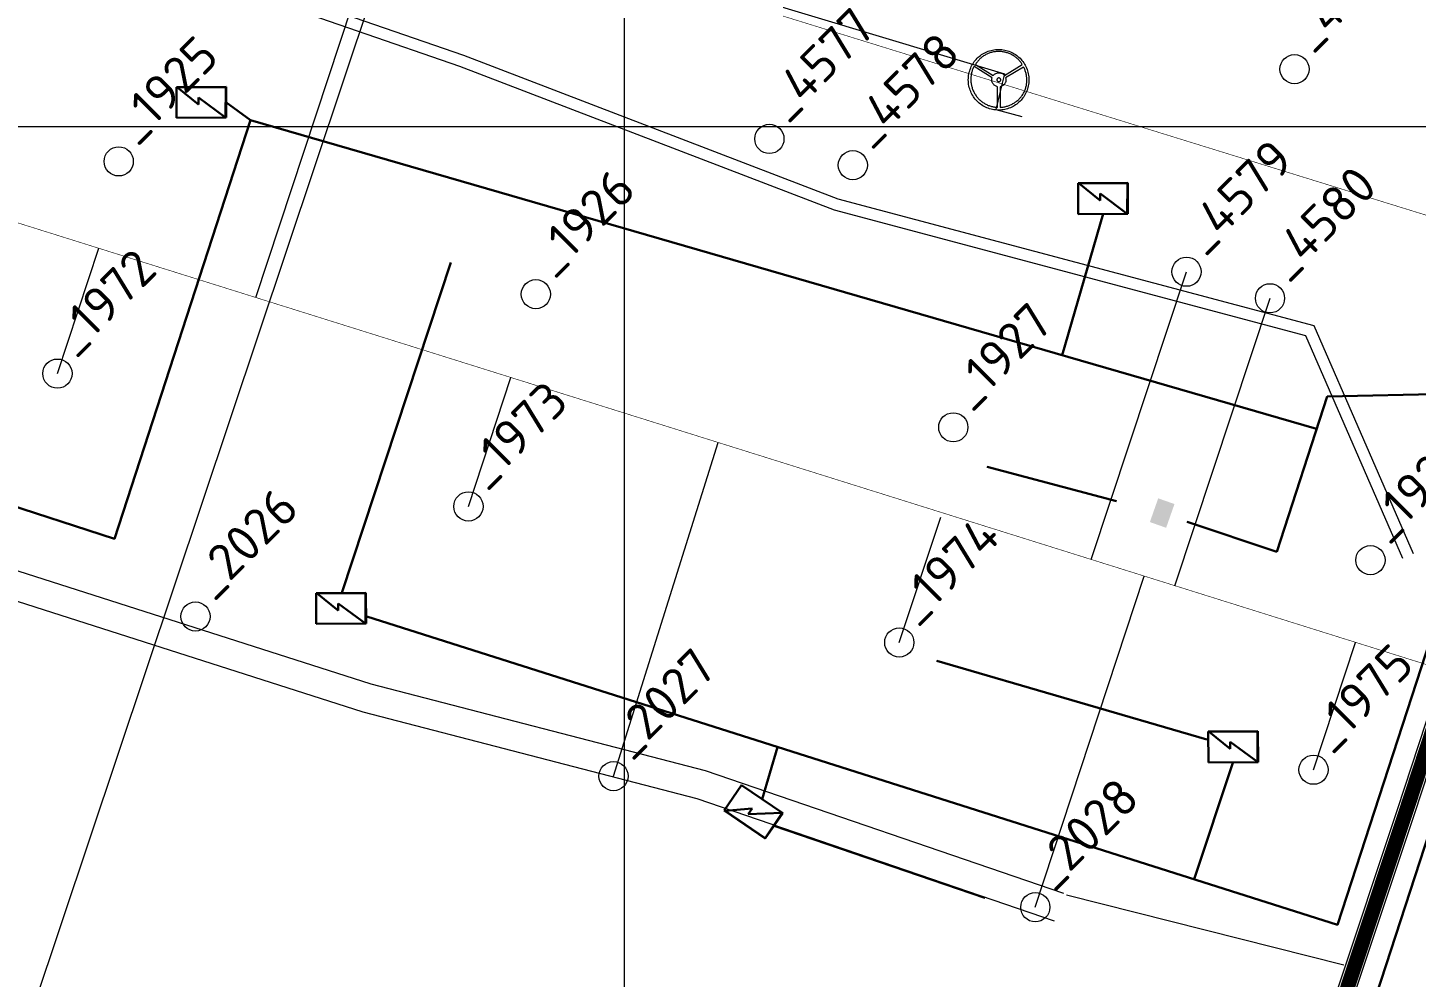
# Model space of a CAD drawing. Header units: millimetres. Extents: x 519 to 9564855, y -810 to 5021775.
# Drawn here: x 9535795.6 to 9536271.3, y 4997708.6 to 4998033.9 of the extents above; entities that cross this region are included whole.
import ezdxf

# ---------------------------------------------------------------- set-up
doc = ezdxf.new("R2010")
doc.units = ezdxf.units.MM
doc.header["$LTSCALE"] = 2
doc.header["$MEASUREMENT"] = 0
doc.linetypes.add('НЕПРЕРЫВНАЯ_ЛИНИЯ', pattern=[0])
for name, color, linetype in [('Existing roads', 41, 'Continuous'), ('GRID_PULKOVO', 7, 'Continuous'), ('OilColl&Flowlines', 3, 'Continuous'), ('OLD WELLS(dr.bfr2000)', 24, 'Continuous'), ('ROAD_GROUND', 9, 'Continuous')]:
    doc.layers.add(name, color=color, linetype=linetype)
for name, color, linetype, lineweight in [('SteamInjInfrastructure', 25, 'Continuous', 100), ('WELLS(drilled after 2000y)', 6, 'Continuous', 40), ('Электро', 1, 'Continuous', 30), ('Электроснаб', 1, 'Continuous', 18), ('Электроснабжене', 1, 'Continuous', 18)]:
    doc.layers.add(name, color=color, linetype=linetype, lineweight=lineweight)
doc.styles.add('92051501$0$STANDARD', font='simplex.shx')
doc.styles.add('Elect', font='isocpeur.ttf')
doc.linetypes.add('STM_LINE', pattern='A,0.5,-0.2,["S",92051501$0$STANDARD,S=0.1,R=0,X=-0.1,Y=-0.05],-0.05', length=0.75)
doc.linetypes.add('WTR_LINE', pattern='A,0.5,-0.2,["W",92051501$0$STANDARD,S=0.1,R=0,X=-0.1,Y=-0.05],-0.05', length=0.75)

msp = doc.modelspace()

# ---------------------------------------------------------------- hatches: boundary and pattern name
at = {"layer": 'Электро', "ltscale": 7.5}
msp.add_hatch(color=256, dxfattribs=at).paths.add_polyline_path([(9536182.90017, 4997872.67255), (9536188.47651, 4997870.71044), (9536185.61602, 4997862.58089), (9536180.03967, 4997864.54301)])
at = {"layer": 'Электроснаб', "lineweight": 0, "ltscale": 7.5}
msp.add_hatch(color=1, dxfattribs=at).paths.add_polyline_path([(9536182.90017, 4997872.67255), (9536188.47651, 4997870.71044), (9536185.61602, 4997862.58089), (9536180.03967, 4997864.54301)])
at = {"layer": 'Электроснабжене', "lineweight": 0, "ltscale": 7.5}
msp.add_hatch(color=1, dxfattribs=at).paths.add_polyline_path([(9536182.90017, 4997872.67255), (9536188.47651, 4997870.71044), (9536185.61602, 4997862.58089), (9536180.03967, 4997864.54301)])

# ---------------------------------------------------------------- linework, layer by layer
at = {"color": 5, "linetype": 'WTR_LINE', "lineweight": 0, "ltscale": 20, "const_width": 0.2}
msp.add_lwpolyline([(9534970.03, 4998379.61), (9535160.17, 4998317.49), (9535255.24, 4998286.43), (9535350.01, 4998254.42), (9535444.62, 4998221.88), (9535541.28, 4998196.76), (9535636.81, 4998167.18), (9535732.33, 4998137.6), (9535827.86, 4998108.02), (9535923.38, 4998078.44), (9536018.91, 4998048.86), (9536114.43, 4998019.28), (9536209.96, 4997989.71), (9536305.48, 4997960.13), (9536401.01, 4997930.55), (9536496.9, 4997902.16), (9536592.06, 4997871.39), (9536687.59, 4997841.81), (9536783.11, 4997812.23), (9536878.64, 4997782.65), (9536974.16, 4997753.07), (9537050.97, 4997729.29)], dxfattribs=at)
at = {"layer": 'Existing roads', "color": 0, "linetype": 'ByBlock', "lineweight": 0, "ltscale": 80}
msp.add_line((9533000, 4998000), (9548000, 4998000), dxfattribs=at)
at = {"layer": 'GRID_PULKOVO', "lineweight": 0}
msp.add_line((9536000, 5010000), (9536000, 4992000), dxfattribs=at)
at = {"layer": 'OilColl&Flowlines', "lineweight": 0}
for p, q in [((9535960.221, 4998184.36154), (9535784.5, 4997659.5)), ((9535873.73698, 4997941.47608), (9535906.8, 4998041.4)), ((9535805.8, 4997915.4), (9535819.99446, 4997958.32734)), ((9536159.98242, 4997851.7223), (9536192.6, 4997950.3)), ((9536188.62209, 4997842.74218), (9536221.2, 4997941.2)), ((9535946.6, 4997869.9), (9535961.18027, 4997914.05777)), ((9535996.3, 4997777.5), (9536032.1417, 4997891.80744)), ((9536094.2, 4997823.3), (9536108.39446, 4997866.22734)), ((9536140.8, 4997732.6), (9536178.07824, 4997846.04826)), ((9536236.1, 4997779.7), (9536250.51632, 4997823.33491))]:
    msp.add_line(p, q, dxfattribs=at)
at = {"layer": 'OLD WELLS(dr.bfr2000)', "lineweight": 0}
for centre in [(9536229.6, 4998019.7), (9536049.7, 4997995.8), (9535826.8, 4997988.1), (9536078.3, 4997986.8), (9536192.6, 4997950.3), (9535969.7, 4997942.6), (9536221.2, 4997941.2), (9535805.8, 4997915.4), (9536112.7, 4997897), (9535946.6, 4997869.9), (9536255.6, 4997851.5), (9535853.1, 4997832.2), (9536094.2, 4997823.3), (9535996.3, 4997777.5), (9536236.1, 4997779.7), (9536140.8, 4997732.6)]:
    msp.add_circle(centre, 5, dxfattribs=at)
at = {"layer": 'ROAD_GROUND', "lineweight": 0}
for points in [[(9536270.4049, 4997853.6064), (9536236.33154, 4997931.7415), (9536073.2548, 4997975.15986), (9535944.97806, 4998024.40996), (9535839.6564, 4998060.83388), (9535697.84581, 4998098.28512), (9535486.65577, 4998169.83393), (9535389.95508, 4998215.61034), (9535250.26805, 4998257.02704), (9535171.01716, 4998265.7464), (9535157.92973, 4998286.09142), (9535137.37166, 4998293.98172), (9534962.55607, 4998349.49998)], [(9536266.73836, 4997852.00749), (9536233.43675, 4997928.37288), (9536072.01989, 4997971.3493), (9535943.60713, 4998020.65162), (9535838.49041, 4998057.00467), (9535696.69203, 4998094.45268), (9535485.15329, 4998166.11963), (9535388.52236, 4998211.86302), (9535249.47448, 4998253.09022), (9535168.68456, 4998261.9789), (9535155.27403, 4998282.82619), (9535136.0485, 4998290.20506), (9534961.34533, 4998345.68762)], [(9535987.33509, 4996887.35591), (9536009.40014, 4996961.51307), (9536218.72852, 4997625.2025), (9536244.34306, 4997704.34683), (9536264.83981, 4997766.03707), (9536291.72426, 4997847.88971), (9536312.72067, 4997914.77828), (9536378.78659, 4998118.66455), (9536427.23583, 4998302.55486)], [(9536150.56462, 4997737.24512), (9536027.79049, 4997779.291), (9535913.2693, 4997808.99748), (9535654.18289, 4997891.90136), (9535547.99268, 4997926.35678), (9535285.96499, 4997993.20021), (9535083.85457, 4998070.91474)], [(9536147.3247, 4997727.78453), (9536024.91092, 4997769.70699), (9535910.48788, 4997799.38801), (9535651.0966, 4997882.38953), (9535545.21077, 4997916.74619), (9535282.92413, 4997983.65569), (9535080.2656, 4998061.58097)], [(9535993.08592, 4996885.64478), (9536015.137, 4996959.755), (9536224.437, 4997623.355), (9536250.037, 4997702.455), (9536270.537, 4997764.155), (9536296.90799, 4997844.44439)], [(9536151.46886, 4997736.83938), (9536246.51164, 4997712.90071)]]:
    msp.add_lwpolyline(points, dxfattribs=at)
at = {"layer": 'ROAD_GROUND', "color": 8, "lineweight": 0, "const_width": 5}
msp.add_lwpolyline([(9535988.54917, 4996880.92909), (9536012.26857, 4996960.63404), (9536221.58621, 4997624.28942), (9536247.1937, 4997703.41198), (9536267.69001, 4997765.10092), (9536294.58655, 4997846.99123), (9536315.57883, 4997913.86664), (9536381.66629, 4998117.81935), (9536430.13683, 4998301.79054)], dxfattribs=at)
at = {"layer": 'SteamInjInfrastructure', "color": 6, "linetype": 'STM_LINE', "lineweight": 0, "ltscale": 15}
for p, q in [((9535717.40594, 4998142.32924, 0), (9536130.20608, 4998018.14039, 0)), ((9536120.53594, 4998023.03733), (9536120.8787, 4998023.40087)), ((9536120.8787, 4998023.40087), (9536121.24224, 4998023.74363)), ((9536121.24224, 4998023.74363), (9536121.61616, 4998024.06562)), ((9536121.61616, 4998024.06562), (9536122.01086, 4998024.37722)), ((9536121.93815, 4998023.30739), (9536121.72003, 4998023.09965)), ((9536122.15627, 4998023.49435), (9536121.93815, 4998023.30739)), ((9536122.01086, 4998024.37722), (9536122.41594, 4998024.66805)), ((9536122.38478, 4998023.68131), (9536122.15627, 4998023.49435)), ((9536122.61328, 4998023.86827), (9536122.38478, 4998023.68131)), ((9536122.41594, 4998024.66805), (9536122.83141, 4998024.9381)), ((9536122.85218, 4998024.03446), (9536122.61328, 4998023.86827)), ((9536122.83141, 4998024.9381), (9536123.26765, 4998025.18738)), ((9536123.10146, 4998024.20065), (9536122.85218, 4998024.03446)), ((9536123.35074, 4998024.36683), (9536123.10146, 4998024.20065)), ((9536123.26765, 4998025.18738), (9536123.71428, 4998025.41589)), ((9536123.61041, 4998024.51225), (9536123.35074, 4998024.36683)), ((9536123.87008, 4998024.65766), (9536123.61041, 4998024.51225)), ((9536123.71428, 4998025.41589), (9536124.18168, 4998025.62362)), ((9536124.14013, 4998024.79269), (9536123.87008, 4998024.65766)), ((9536124.41019, 4998024.91733), (9536124.14013, 4998024.79269)), ((9536124.18168, 4998025.62362), (9536124.64908, 4998025.81059)), ((9536124.68024, 4998025.04197), (9536124.41019, 4998024.91733)), ((9536124.64908, 4998025.81059), (9536125.13726, 4998025.97677)), ((9536124.96068, 4998025.15622), (9536124.68024, 4998025.04197)), ((9536125.25151, 4998025.2497), (9536124.96068, 4998025.15622)), ((9536125.13726, 4998025.97677), (9536125.62543, 4998026.1118)), ((9536125.53195, 4998025.34318), (9536125.25151, 4998025.2497)), ((9536125.83317, 4998025.43666), (9536125.53195, 4998025.34318)), ((9536125.62543, 4998026.1118), (9536126.13438, 4998026.23644)), ((9536126.12399, 4998025.50937), (9536125.83317, 4998025.43666)), ((9536126.42521, 4998025.57169), (9536126.12399, 4998025.50937)), ((9536126.13438, 4998026.23644), (9536126.64333, 4998026.31953)), ((9536126.72642, 4998025.62362), (9536126.42521, 4998025.57169)), ((9536126.64333, 4998026.31953), (9536127.16266, 4998026.39224)), ((9536127.02764, 4998025.67556), (9536126.72642, 4998025.62362)), ((9536127.33924, 4998025.70672), (9536127.02764, 4998025.67556)), ((9536127.16266, 4998026.39224), (9536127.69239, 4998026.43379)), ((9536127.65084, 4998025.73788), (9536127.33924, 4998025.70672)), ((9536127.96244, 4998025.74827), (9536127.65084, 4998025.73788)), ((9536127.69239, 4998026.43379), (9536128.2325, 4998026.44417)), ((9536128.27404, 4998025.75865), (9536127.96244, 4998025.74827)), ((9536128.2325, 4998026.44417), (9536128.76222, 4998026.43379)), ((9536128.58564, 4998025.74827), (9536128.27404, 4998025.75865)), ((9536128.89724, 4998025.73788), (9536128.58564, 4998025.74827)), ((9536128.76222, 4998026.43379), (9536129.28155, 4998026.39224)), ((9536129.20885, 4998025.70672), (9536128.89724, 4998025.73788)), ((9536129.51006, 4998025.67556), (9536129.20885, 4998025.70672)), ((9536129.28155, 4998026.39224), (9536129.80089, 4998026.31953)), ((9536129.82166, 4998025.62362), (9536129.51006, 4998025.67556)), ((9536129.80089, 4998026.31953), (9536130.30984, 4998026.23644)), ((9536130.12288, 4998025.5613), (9536129.82166, 4998025.62362)), ((9536130.42409, 4998025.49898), (9536130.12288, 4998025.5613)), ((9536130.30984, 4998026.23644), (9536130.8084, 4998026.1118)), ((9536130.72531, 4998025.41589), (9536130.42409, 4998025.49898)), ((9536131.01613, 4998025.3328), (9536130.72531, 4998025.41589)), ((9536130.8084, 4998026.1118), (9536131.29657, 4998025.97677)), ((9536131.30696, 4998025.23932), (9536131.01613, 4998025.3328)), ((9536131.29657, 4998025.97677), (9536131.78475, 4998025.81059)), ((9536131.59779, 4998025.13545), (9536131.30696, 4998025.23932)), ((9536131.87823, 4998025.0212), (9536131.59779, 4998025.13545)), ((9536131.78475, 4998025.81059), (9536132.25215, 4998025.62362)), ((9536132.15867, 4998024.89656), (9536131.87823, 4998025.0212)), ((9536132.43911, 4998024.77191), (9536132.15867, 4998024.89656)), ((9536132.25215, 4998025.62362), (9536132.70917, 4998025.41589)), ((9536132.70917, 4998024.6265), (9536132.43911, 4998024.77191)), ((9536132.70917, 4998025.41589), (9536133.1558, 4998025.18738)), ((9536132.97922, 4998024.48109), (9536132.70917, 4998024.6265)), ((9536133.23889, 4998024.33567), (9536132.97922, 4998024.48109)), ((9536133.1558, 4998025.18738), (9536133.59204, 4998024.9381)), ((9536133.49856, 4998024.16949), (9536133.23889, 4998024.33567)), ((9536133.74784, 4998024.0033), (9536133.49856, 4998024.16949)), ((9536133.59204, 4998024.9381), (9536134.01789, 4998024.66805)), ((9536133.98673, 4998023.82672), (9536133.74784, 4998024.0033)), ((9536134.22563, 4998023.65015), (9536133.98673, 4998023.82672)), ((9536134.01789, 4998024.66805), (9536134.42297, 4998024.37722)), ((9536134.46452, 4998023.46319), (9536134.22563, 4998023.65015)), ((9536134.42297, 4998024.37722), (9536134.81767, 4998024.06562)), ((9536134.68264, 4998023.26584), (9536134.46452, 4998023.46319)), ((9536134.90076, 4998023.06849), (9536134.68264, 4998023.26584)), ((9536134.81767, 4998024.06562), (9536135.19159, 4998023.74363)), ((9536135.19159, 4998023.74363), (9536135.55513, 4998023.40087)), ((9536135.55513, 4998023.40087), (9536135.89789, 4998023.03733)), ((9536118.05352, 4998018.14519), (9536118.16777, 4998018.64376)), ((9536118.16777, 4998018.64376), (9536118.31319, 4998019.14232)), ((9536118.31319, 4998019.14232), (9536118.46899, 4998019.62011)), ((9536118.46899, 4998019.62011), (9536118.65595, 4998020.09789)), ((9536118.65595, 4998020.09789), (9536118.86368, 4998020.55491)), ((9536118.86368, 4998020.55491), (9536119.09219, 4998021.00154)), ((9536118.96755, 4998018.47757), (9536118.90523, 4998018.19713)), ((9536119.04026, 4998018.7684), (9536118.96755, 4998018.47757)), ((9536119.12335, 4998019.03845), (9536119.04026, 4998018.7684)), ((9536119.09219, 4998021.00154), (9536119.34147, 4998021.43778)), ((9536119.21683, 4998019.31889), (9536119.12335, 4998019.03845)), ((9536119.3207, 4998019.58895), (9536119.21683, 4998019.31889)), ((9536119.42456, 4998019.84861), (9536119.3207, 4998019.58895)), ((9536119.34147, 4998021.43778), (9536119.61153, 4998021.86364)), ((9536119.53882, 4998020.10828), (9536119.42456, 4998019.84861)), ((9536119.66346, 4998020.35756), (9536119.53882, 4998020.10828)), ((9536119.61153, 4998021.86364), (9536119.90235, 4998022.26872)), ((9536119.79849, 4998020.60684), (9536119.66346, 4998020.35756)), ((9536125.99935, 4998016.71183), (9536119.79849, 4998020.60684)), ((9536119.90235, 4998022.26872), (9536120.20357, 4998022.66341)), ((9536120.20357, 4998022.66341), (9536120.53594, 4998023.03733)), ((9536120.43208, 4998021.54165), (9536120.27628, 4998021.29237)), ((9536120.27628, 4998021.29237), (9536126.36289, 4998017.48044)), ((9536120.58788, 4998021.78054), (9536120.43208, 4998021.54165)), ((9536120.76445, 4998022.00905), (9536120.58788, 4998021.78054)), ((9536120.94102, 4998022.23756), (9536120.76445, 4998022.00905)), ((9536121.12799, 4998022.46606), (9536120.94102, 4998022.23756)), ((9536121.31495, 4998022.68419), (9536121.12799, 4998022.46606)), ((9536121.51229, 4998022.89192), (9536121.31495, 4998022.68419)), ((9536121.72003, 4998023.09965), (9536121.51229, 4998022.89192)), ((9536127.90012, 4998018.42563), (9536128.19095, 4998018.45679)), ((9536128.19095, 4998018.45679), (9536128.48178, 4998018.45679)), ((9536128.48178, 4998018.45679), (9536128.76222, 4998018.42563)), ((9536130.2579, 4998017.48044), (9536136.34452, 4998021.29237)), ((9536136.79114, 4998020.39911), (9536130.62144, 4998016.71183)), ((9536135.1085, 4998022.86076), (9536134.90076, 4998023.06849)), ((9536135.31623, 4998022.65303), (9536135.1085, 4998022.86076)), ((9536135.50319, 4998022.4349), (9536135.31623, 4998022.65303)), ((9536135.69015, 4998022.21678), (9536135.50319, 4998022.4349)), ((9536135.86673, 4998021.98828), (9536135.69015, 4998022.21678)), ((9536136.03291, 4998021.75977), (9536135.86673, 4998021.98828)), ((9536135.89789, 4998023.03733), (9536136.23026, 4998022.66341)), ((9536136.1991, 4998021.53126), (9536136.03291, 4998021.75977)), ((9536136.34452, 4998021.29237), (9536136.1991, 4998021.53126)), ((9536136.23026, 4998022.66341), (9536136.54186, 4998022.26872)), ((9536136.54186, 4998022.26872), (9536136.83269, 4998021.86364)), ((9536136.92617, 4998020.14983), (9536136.79114, 4998020.39911)), ((9536136.83269, 4998021.86364), (9536137.10275, 4998021.43778)), ((9536137.05081, 4998019.89016), (9536136.92617, 4998020.14983)), ((9536137.16507, 4998019.62011), (9536137.05081, 4998019.89016)), ((9536137.10275, 4998021.43778), (9536137.35203, 4998021.00154)), ((9536137.27932, 4998019.36044), (9536137.16507, 4998019.62011)), ((9536137.3728, 4998019.09038), (9536137.27932, 4998019.36044)), ((9536137.35203, 4998021.00154), (9536137.58053, 4998020.55491)), ((9536137.46628, 4998018.80994), (9536137.3728, 4998019.09038)), ((9536137.54937, 4998018.5295), (9536137.46628, 4998018.80994)), ((9536137.62208, 4998018.24906), (9536137.54937, 4998018.5295)), ((9536137.58053, 4998020.55491), (9536137.79866, 4998020.09789)), ((9536137.79866, 4998020.09789), (9536137.98562, 4998019.62011)), ((9536137.98562, 4998019.62011), (9536138.1518, 4998019.14232)), ((9536138.1518, 4998019.14232), (9536138.28683, 4998018.64376)), ((9536138.28683, 4998018.64376), (9536138.40108, 4998018.14519)), ((9536117.84578, 4998016.05746), (9536117.85617, 4998016.58719)), ((9536117.85617, 4998015.51736), (9536117.84578, 4998016.05746)), ((9536117.85617, 4998016.58719), (9536117.89772, 4998017.11691)), ((9536117.89772, 4998014.98763), (9536117.85617, 4998015.51736)), ((9536117.89772, 4998017.11691), (9536117.96004, 4998017.63624)), ((9536117.96004, 4998014.4683), (9536117.89772, 4998014.98763)), ((9536117.96004, 4998017.63624), (9536118.05352, 4998018.14519)), ((9536118.05352, 4998013.95935), (9536117.96004, 4998014.4683)), ((9536118.16777, 4998013.46079), (9536118.05352, 4998013.95935)), ((9536118.71827, 4998016.72221), (9536118.70788, 4998016.421)), ((9536118.70788, 4998016.421), (9536118.70788, 4998016.11978)), ((9536118.70788, 4998016.11978), (9536118.71827, 4998015.81857)), ((9536118.73904, 4998017.02343), (9536118.71827, 4998016.72221)), ((9536118.71827, 4998015.81857), (9536118.73904, 4998015.51736)), ((9536118.7702, 4998017.32464), (9536118.73904, 4998017.02343)), ((9536118.73904, 4998015.51736), (9536118.75982, 4998015.20575)), ((9536118.75982, 4998015.20575), (9536118.80136, 4998014.90454)), ((9536118.80136, 4998017.61547), (9536118.7702, 4998017.32464)), ((9536118.8533, 4998017.9063), (9536118.80136, 4998017.61547)), ((9536118.80136, 4998014.90454), (9536118.84291, 4998014.60332)), ((9536118.84291, 4998014.60332), (9536118.90523, 4998014.30211)), ((9536118.90523, 4998018.19713), (9536118.8533, 4998017.9063)), ((9536118.90523, 4998014.30211), (9536118.96755, 4998014.0009)), ((9536118.96755, 4998014.0009), (9536119.04026, 4998013.69968)), ((9536119.04026, 4998013.69968), (9536119.12335, 4998013.39847)), ((9536125.87471, 4998015.9536), (9536125.8851, 4998016.20288)), ((9536125.89549, 4998015.70432), (9536125.87471, 4998015.9536)), ((9536125.8851, 4998016.20288), (9536125.92665, 4998016.45216)), ((9536125.94742, 4998015.46542), (9536125.89549, 4998015.70432)), ((9536125.92665, 4998016.45216), (9536125.99935, 4998016.71183)), ((9536126.02013, 4998015.23691), (9536125.94742, 4998015.46542)), ((9536126.12399, 4998015.01879), (9536126.02013, 4998015.23691)), ((9536126.24863, 4998014.81106), (9536126.12399, 4998015.01879)), ((9536126.38366, 4998014.61371), (9536126.24863, 4998014.81106)), ((9536126.36289, 4998017.48044), (9536126.57062, 4998017.72972)), ((9536126.54985, 4998014.42675), (9536126.38366, 4998014.61371)), ((9536126.72642, 4998014.26056), (9536126.54985, 4998014.42675)), ((9536126.57062, 4998017.72972), (9536126.80952, 4998017.94785)), ((9536126.92377, 4998014.10476), (9536126.72642, 4998014.26056)), ((9536126.80952, 4998017.94785), (9536127.06918, 4998018.12442)), ((9536127.1315, 4998013.96974), (9536126.92377, 4998014.10476)), ((9536127.06918, 4998018.12442), (9536127.32885, 4998018.25945)), ((9536127.36001, 4998013.8451), (9536127.1315, 4998013.96974)), ((9536129.41296, 4998014.89142, 0), (9536127.30863, 4998005.9205, 0)), ((9536127.32885, 4998018.25945), (9536127.60929, 4998018.35293)), ((9536127.58852, 4998013.75161), (9536127.36001, 4998013.8451)), ((9536127.82741, 4998013.66852), (9536127.58852, 4998013.75161)), ((9536127.60929, 4998018.35293), (9536127.90012, 4998018.42563)), ((9536127.67161, 4998016.19249), (9536127.66123, 4998016.05746)), ((9536127.66123, 4998016.05746), (9536127.67161, 4998015.92244)), ((9536127.71316, 4998016.31713), (9536127.67161, 4998016.19249)), ((9536127.67161, 4998015.92244), (9536127.71316, 4998015.80818)), ((9536127.77548, 4998016.421), (9536127.71316, 4998016.31713)), ((9536127.71316, 4998015.80818), (9536127.77548, 4998015.69393)), ((9536127.84819, 4998016.52487), (9536127.77548, 4998016.421)), ((9536127.77548, 4998015.69393), (9536127.84819, 4998015.60045)), ((9536127.95205, 4998016.59757), (9536127.84819, 4998016.52487)), ((9536127.84819, 4998015.60045), (9536127.95205, 4998015.51736)), ((9536128.05592, 4998016.65989), (9536127.95205, 4998016.59757)), ((9536127.95205, 4998015.51736), (9536128.05592, 4998015.46542)), ((9536128.18056, 4998016.70144), (9536128.05592, 4998016.65989)), ((9536128.05592, 4998015.46542), (9536128.18056, 4998015.42388)), ((9536128.31559, 4998016.71183), (9536128.18056, 4998016.70144)), ((9536128.18056, 4998015.42388), (9536128.31559, 4998015.41349)), ((9536128.45062, 4998016.70144), (9536128.31559, 4998016.71183)), ((9536128.31559, 4998015.41349), (9536128.45062, 4998015.42388)), ((9536128.56487, 4998016.65989), (9536128.45062, 4998016.70144)), ((9536128.45062, 4998015.42388), (9536128.56487, 4998015.46542)), ((9536128.67912, 4998016.59757), (9536128.56487, 4998016.65989)), ((9536128.56487, 4998015.46542), (9536128.67912, 4998015.51736)), ((9536128.7726, 4998016.52487), (9536128.67912, 4998016.59757)), ((9536128.67912, 4998015.51736), (9536128.7726, 4998015.60045)), ((9536129.00111, 4998013.73084), (9536128.72067, 4998013.66852)), ((9536128.76222, 4998018.42563), (9536129.04266, 4998018.36331)), ((9536128.8557, 4998016.421), (9536128.7726, 4998016.52487)), ((9536128.7726, 4998015.60045), (9536128.8557, 4998015.69393)), ((9536128.90763, 4998016.31713), (9536128.8557, 4998016.421)), ((9536128.8557, 4998015.69393), (9536128.90763, 4998015.80818)), ((9536128.94918, 4998016.19249), (9536128.90763, 4998016.31713)), ((9536128.90763, 4998015.80818), (9536128.94918, 4998015.92244)), ((9536128.95957, 4998016.05746), (9536128.94918, 4998016.19249)), ((9536128.94918, 4998015.92244), (9536128.95957, 4998016.05746)), ((9536129.26078, 4998013.82432), (9536129.00111, 4998013.73084)), ((9536129.04266, 4998018.36331), (9536129.30233, 4998018.28022)), ((9536129.49967, 4998013.92819), (9536129.26078, 4998013.82432)), ((9536129.30233, 4998018.28022), (9536129.54122, 4998018.16597)), ((9536130.20608, 4998018.14039, 0), (9536129.41296, 4998014.89142, 0)), ((9536129.71779, 4998014.05283), (9536129.49967, 4998013.92819)), ((9536129.54122, 4998018.16597), (9536129.76973, 4998018.03094)), ((9536129.91514, 4998014.20863), (9536129.71779, 4998014.05283)), ((9536129.76973, 4998018.03094), (9536129.95669, 4998017.86475)), ((9536130.09172, 4998014.36443), (9536129.91514, 4998014.20863)), ((9536129.95669, 4998017.86475), (9536130.12288, 4998017.68818)), ((9536130.2579, 4998014.55139), (9536130.09172, 4998014.36443)), ((9536130.12288, 4998017.68818), (9536130.2579, 4998017.48044)), ((9536130.39293, 4998014.74874), (9536130.2579, 4998014.55139)), ((9536130.4968, 4998014.95647), (9536130.39293, 4998014.74874)), ((9536130.59028, 4998015.17459), (9536130.4968, 4998014.95647)), ((9536130.6526, 4998015.41349), (9536130.59028, 4998015.17459)), ((9536130.62144, 4998016.71183), (9536130.68376, 4998016.44177)), ((9536130.69415, 4998015.66277), (9536130.6526, 4998015.41349)), ((9536130.68376, 4998016.44177), (9536130.71492, 4998016.17172)), ((9536130.71492, 4998015.91205), (9536130.69415, 4998015.66277)), ((9536130.71492, 4998016.17172), (9536130.71492, 4998015.91205)), ((9536137.58053, 4998013.53349), (9536137.65324, 4998013.83471)), ((9536137.69479, 4998017.96862), (9536137.62208, 4998018.24906)), ((9536137.65324, 4998013.83471), (9536137.72595, 4998014.13592)), ((9536137.74672, 4998017.67779), (9536137.69479, 4998017.96862)), ((9536137.72595, 4998014.13592), (9536137.77788, 4998014.42675)), ((9536137.79866, 4998017.39735), (9536137.74672, 4998017.67779)), ((9536137.77788, 4998014.42675), (9536137.81943, 4998014.72797)), ((9536137.82982, 4998017.10652), (9536137.79866, 4998017.39735)), ((9536137.81943, 4998014.72797), (9536137.85059, 4998015.02918)), ((9536137.86098, 4998016.80531), (9536137.82982, 4998017.10652)), ((9536137.85059, 4998015.02918), (9536137.88175, 4998015.33039)), ((9536137.88175, 4998016.51448), (9536137.86098, 4998016.80531)), ((9536137.90252, 4998016.22365), (9536137.88175, 4998016.51448)), ((9536137.88175, 4998015.33039), (9536137.89214, 4998015.62122)), ((9536137.89214, 4998015.62122), (9536137.90252, 4998015.92244)), ((9536137.90252, 4998015.92244), (9536137.90252, 4998016.22365)), ((9536138.40108, 4998013.95935), (9536138.28683, 4998013.46079)), ((9536138.40108, 4998018.14519), (9536138.49457, 4998017.63624)), ((9536138.49457, 4998014.4683), (9536138.40108, 4998013.95935)), ((9536138.49457, 4998017.63624), (9536138.56727, 4998017.11691)), ((9536138.56727, 4998014.98763), (9536138.49457, 4998014.4683)), ((9536138.56727, 4998017.11691), (9536138.60882, 4998016.58719)), ((9536138.60882, 4998015.51736), (9536138.56727, 4998014.98763)), ((9536138.60882, 4998016.58719), (9536138.61921, 4998016.05746)), ((9536138.61921, 4998016.05746), (9536138.60882, 4998015.51736)), ((9536118.31319, 4998012.96222), (9536118.16777, 4998013.46079)), ((9536118.46899, 4998012.47405), (9536118.31319, 4998012.96222)), ((9536118.65595, 4998012.00665), (9536118.46899, 4998012.47405)), ((9536118.86368, 4998011.54963), (9536118.65595, 4998012.00665)), ((9536119.09219, 4998011.103), (9536118.86368, 4998011.54963)), ((9536119.34147, 4998010.66676), (9536119.09219, 4998011.103)), ((9536119.12335, 4998013.39847), (9536119.21683, 4998013.10764)), ((9536119.21683, 4998013.10764), (9536119.3207, 4998012.81681)), ((9536119.3207, 4998012.81681), (9536119.43495, 4998012.52598)), ((9536119.61153, 4998010.24091), (9536119.34147, 4998010.66676)), ((9536119.43495, 4998012.52598), (9536119.55959, 4998012.23516)), ((9536119.55959, 4998012.23516), (9536119.69462, 4998011.95471)), ((9536119.90235, 4998009.83582), (9536119.61153, 4998010.24091)), ((9536119.69462, 4998011.95471), (9536119.84003, 4998011.67427)), ((9536119.84003, 4998011.67427), (9536119.99583, 4998011.39383)), ((9536120.20357, 4998009.44113), (9536119.90235, 4998009.83582)), ((9536119.99583, 4998011.39383), (9536120.15163, 4998011.12378)), ((9536120.15163, 4998011.12378), (9536120.32821, 4998010.86411)), ((9536120.53594, 4998009.06721), (9536120.20357, 4998009.44113)), ((9536120.32821, 4998010.86411), (9536120.4944, 4998010.60444)), ((9536120.4944, 4998010.60444), (9536120.68136, 4998010.35516)), ((9536120.8787, 4998008.70367), (9536120.53594, 4998009.06721)), ((9536120.68136, 4998010.35516), (9536120.8787, 4998010.11627)), ((9536120.8787, 4998010.11627), (9536121.07605, 4998009.87737)), ((9536121.07605, 4998009.87737), (9536121.2734, 4998009.64886)), ((9536121.2734, 4998009.64886), (9536121.49152, 4998009.43074)), ((9536121.49152, 4998009.43074), (9536121.69925, 4998009.22301)), ((9536121.69925, 4998009.22301), (9536121.92776, 4998009.01527)), ((9536121.92776, 4998009.01527), (9536122.15627, 4998008.81793)), ((9536127.82741, 4998006.60556), (9536127.82741, 4998013.66852)), ((9536128.72067, 4998013.66852), (9536128.72067, 4998006.60556)), ((9536134.6411, 4998008.90102), (9536134.8696, 4998009.09837)), ((9536134.8696, 4998009.09837), (9536135.09811, 4998009.3061)), ((9536135.09811, 4998009.3061), (9536135.31623, 4998009.51384)), ((9536135.31623, 4998009.51384), (9536135.52397, 4998009.74234)), ((9536135.52397, 4998009.74234), (9536135.7317, 4998009.97085)), ((9536135.89789, 4998009.06721), (9536135.55513, 4998008.70367)), ((9536135.7317, 4998009.97085), (9536135.92905, 4998010.20975)), ((9536136.23026, 4998009.44113), (9536135.89789, 4998009.06721)), ((9536135.92905, 4998010.20975), (9536136.11601, 4998010.44864)), ((9536136.11601, 4998010.44864), (9536136.30297, 4998010.69792)), ((9536136.54186, 4998009.83582), (9536136.23026, 4998009.44113)), ((9536136.30297, 4998010.69792), (9536136.46916, 4998010.95759)), ((9536136.46916, 4998010.95759), (9536136.63534, 4998011.22764)), ((9536136.83269, 4998010.24091), (9536136.54186, 4998009.83582)), ((9536136.63534, 4998011.22764), (9536136.79114, 4998011.50809)), ((9536136.79114, 4998011.50809), (9536136.93656, 4998011.78853)), ((9536137.10275, 4998010.66676), (9536136.83269, 4998010.24091)), ((9536136.93656, 4998011.78853), (9536137.07159, 4998012.07935)), ((9536137.07159, 4998012.07935), (9536137.19623, 4998012.3598)), ((9536137.35203, 4998011.103), (9536137.10275, 4998010.66676)), ((9536137.19623, 4998012.3598), (9536137.30009, 4998012.65062)), ((9536137.30009, 4998012.65062), (9536137.40396, 4998012.95184)), ((9536137.58053, 4998011.54963), (9536137.35203, 4998011.103)), ((9536137.40396, 4998012.95184), (9536137.49744, 4998013.24267)), ((9536137.49744, 4998013.24267), (9536137.58053, 4998013.53349)), ((9536137.79866, 4998012.00665), (9536137.58053, 4998011.54963)), ((9536137.98562, 4998012.47405), (9536137.79866, 4998012.00665)), ((9536138.1518, 4998012.96222), (9536137.98562, 4998012.47405)), ((9536138.28683, 4998013.46079), (9536138.1518, 4998012.96222)), ((9536121.24224, 4998008.36091), (9536120.8787, 4998008.70367)), ((9536121.61616, 4998008.03892), (9536121.24224, 4998008.36091)), ((9536122.01086, 4998007.72732), (9536121.61616, 4998008.03892)), ((9536122.41594, 4998007.43649), (9536122.01086, 4998007.72732)), ((9536122.15627, 4998008.81793), (9536122.39516, 4998008.63097)), ((9536122.39516, 4998008.63097), (9536122.63406, 4998008.44401)), ((9536122.83141, 4998007.16644), (9536122.41594, 4998007.43649)), ((9536122.63406, 4998008.44401), (9536122.87295, 4998008.27782)), ((9536123.26765, 4998006.91716), (9536122.83141, 4998007.16644)), ((9536122.87295, 4998008.27782), (9536123.12223, 4998008.11163)), ((9536123.12223, 4998008.11163), (9536123.3819, 4998007.95583)), ((9536123.71428, 4998006.68865), (9536123.26765, 4998006.91716)), ((9536123.3819, 4998007.95583), (9536123.63118, 4998007.80003)), ((9536123.63118, 4998007.80003), (9536123.90124, 4998007.665)), ((9536124.18168, 4998006.48092), (9536123.71428, 4998006.68865)), ((9536123.90124, 4998007.665), (9536124.1609, 4998007.52998)), ((9536124.1609, 4998007.52998), (9536124.43096, 4998007.40533)), ((9536124.64908, 4998006.29396), (9536124.18168, 4998006.48092)), ((9536124.43096, 4998007.40533), (9536124.70101, 4998007.29108)), ((9536125.13726, 4998006.13816), (9536124.64908, 4998006.29396)), ((9536124.70101, 4998007.29108), (9536124.98145, 4998007.18721)), ((9536124.98145, 4998007.18721), (9536125.25151, 4998007.08335)), ((9536125.62543, 4998005.99274), (9536125.13726, 4998006.13816)), ((9536125.25151, 4998007.08335), (9536125.53195, 4998007.00025)), ((9536125.53195, 4998007.00025), (9536125.82278, 4998006.91716)), ((9536126.13438, 4998005.87849), (9536125.62543, 4998005.99274)), ((9536125.82278, 4998006.91716), (9536126.10322, 4998006.84445)), ((9536126.10322, 4998006.84445), (9536126.38366, 4998006.78213)), ((9536126.64333, 4998005.78501), (9536126.13438, 4998005.87849)), ((9536126.38366, 4998006.78213), (9536126.67449, 4998006.7302)), ((9536127.16266, 4998005.72269), (9536126.64333, 4998005.78501)), ((9536126.67449, 4998006.7302), (9536126.96532, 4998006.67826)), ((9536126.96532, 4998006.67826), (9536127.24576, 4998006.6471)), ((9536127.69239, 4998005.68114), (9536127.16266, 4998005.72269)), ((9536127.24576, 4998006.6471), (9536127.53659, 4998006.62633)), ((9536127.53659, 4998006.62633), (9536127.82741, 4998006.60556)), ((9536128.2325, 4998005.67075), (9536127.69239, 4998005.68114)), ((9536128.76222, 4998005.68114), (9536128.2325, 4998005.67075)), ((9536128.72067, 4998006.60556), (9536129.00111, 4998006.61594)), ((9536129.28155, 4998005.72269), (9536128.76222, 4998005.68114)), ((9536129.00111, 4998006.61594), (9536129.28155, 4998006.63672)), ((9536129.28155, 4998006.63672), (9536129.56199, 4998006.66788)), ((9536129.80089, 4998005.78501), (9536129.28155, 4998005.72269)), ((9536129.56199, 4998006.66788), (9536129.84244, 4998006.70943)), ((9536130.30984, 4998005.87849), (9536129.80089, 4998005.78501)), ((9536129.84244, 4998006.70943), (9536130.12288, 4998006.76136)), ((9536130.12288, 4998006.76136), (9536130.40332, 4998006.81329)), ((9536130.8084, 4998005.99274), (9536130.30984, 4998005.87849)), ((9536130.40332, 4998006.81329), (9536130.68376, 4998006.886)), ((9536130.68376, 4998006.886), (9536130.9642, 4998006.95871)), ((9536131.29657, 4998006.13816), (9536130.8084, 4998005.99274)), ((9536130.9642, 4998006.95871), (9536131.24464, 4998007.0418)), ((9536131.24464, 4998007.0418), (9536131.52508, 4998007.13528)), ((9536131.78475, 4998006.29396), (9536131.29657, 4998006.13816)), ((9536131.52508, 4998007.13528), (9536131.80552, 4998007.23915)), ((9536132.25215, 4998006.48092), (9536131.78475, 4998006.29396)), ((9536131.80552, 4998007.23915), (9536132.07558, 4998007.34301)), ((9536132.07558, 4998007.34301), (9536132.34563, 4998007.46765)), ((9536132.70917, 4998006.68865), (9536132.25215, 4998006.48092)), ((9536132.34563, 4998007.46765), (9536132.61569, 4998007.5923)), ((9536132.61569, 4998007.5923), (9536132.88574, 4998007.72732)), ((9536133.1558, 4998006.91716), (9536132.70917, 4998006.68865)), ((9536132.88574, 4998007.72732), (9536133.14541, 4998007.87274)), ((9536133.14541, 4998007.87274), (9536133.40508, 4998008.01815)), ((9536133.59204, 4998007.16644), (9536133.1558, 4998006.91716)), ((9536133.40508, 4998008.01815), (9536133.66474, 4998008.18434)), ((9536134.01789, 4998007.43649), (9536133.59204, 4998007.16644)), ((9536133.66474, 4998008.18434), (9536133.91403, 4998008.35053)), ((9536133.91403, 4998008.35053), (9536134.16331, 4998008.5271)), ((9536134.42297, 4998007.72732), (9536134.01789, 4998007.43649)), ((9536134.16331, 4998008.5271), (9536134.4022, 4998008.70367)), ((9536134.4022, 4998008.70367), (9536134.6411, 4998008.90102)), ((9536134.81767, 4998008.03892), (9536134.42297, 4998007.72732)), ((9536135.19159, 4998008.36091), (9536134.81767, 4998008.03892)), ((9536135.55513, 4998008.70367), (9536135.19159, 4998008.36091))]:
    msp.add_line(p, q, dxfattribs=at)
at = {"layer": 'SteamInjInfrastructure', "color": 6, "linetype": 'НЕПРЕРЫВНАЯ_ЛИНИЯ', "lineweight": 0, "ltscale": 15}
msp.add_line((9536127.30863, 4998005.9205, 0), (9536136.23354, 4998003.47417, 0), dxfattribs=at)
at = {"layer": 'WELLS(drilled after 2000y)', "color": 3, "linetype": 'ByBlock', "lineweight": 0, "ltscale": 50, "const_width": 0.2}
msp.add_lwpolyline([(9537409.84524, 4998630.24042), (9537247.95011, 4998125.57225), (9537254.36749, 4998013.75625), (9537224.09157, 4997923.70977), (9537222.9636, 4997853.71886), (9537134.38177, 4997535.83011), (9536796.64862, 4997648.4015), (9536752.37299, 4997640.35981), (9536548.72509, 4997706.11339), (9536536.70349, 4997733.5994), (9535089.19293, 4998187.47405), (9535089.19293, 4998187.47405), (9535089.19293, 4998187.47405)], dxfattribs=at)
at = {"layer": 'Электро'}
for p, q in [((9535846.54057, 4998013.54551), (9535863.589, 4998013.64985)), ((9535846.60527, 4998002.97316), (9535846.54057, 4998013.54551)), ((9535863.49174, 4998013.5514), (9535846.89615, 4998013.44983)), ((9535846.89615, 4998013.44983), (9535854.10792, 4998007.6226)), ((9535854.10792, 4998007.6226), (9535854.09339, 4998009.99783)), ((9535854.09339, 4998009.99783), (9535863.41805, 4998003.10894)), ((9535863.41805, 4998003.10894), (9535863.49174, 4998013.5514)), ((9535863.589, 4998013.64985), (9535863.6537, 4998003.0775)), ((9535871.92203, 4998002.25185), (9535863.4549, 4998008.33017)), ((9535825.3015, 4997858.76861), (9535871.92203, 4998002.25185)), ((9535863.6537, 4998003.0775), (9535846.60527, 4998002.97316)), ((9536237.15773, 4997896.42323, 0), (9535871.92203, 4998002.25185)), ((9536155.43022, 4997980.61531), (9536172.47865, 4997980.71965)), ((9536155.49492, 4997970.04296), (9536155.43022, 4997980.61531)), ((9536172.3814, 4997980.6212), (9536155.7858, 4997980.51963)), ((9536155.7858, 4997980.51963), (9536162.99758, 4997974.6924)), ((9536172.30771, 4997970.17874), (9536172.3814, 4997980.6212)), ((9536172.47865, 4997980.71965), (9536172.54335, 4997970.1473)), ((9536162.99758, 4997974.6924), (9536162.98304, 4997977.06763)), ((9536162.98304, 4997977.06763), (9536172.30771, 4997970.17874)), ((9536164.01914, 4997970.09513), (9536149.99071, 4997921.68025, 0)), ((9536172.54335, 4997970.1473), (9536155.49492, 4997970.04296)), ((9535903.27055, 4997840.26236), (9535940.6074, 4997953.46415)), ((9536303.61913, 4997908.96746, 0), (9536240.73993, 4997907.53561)), ((9535776.72575, 4997874.61001), (9535825.3015, 4997858.76861)), ((9535894.42074, 4997840.2082), (9535911.46917, 4997840.31253)), ((9535894.48544, 4997829.63585), (9535894.42074, 4997840.2082)), ((9535911.37192, 4997840.21408), (9535894.77632, 4997840.11252)), ((9535894.77632, 4997840.11252), (9535901.9881, 4997834.28529)), ((9535911.29823, 4997829.77162), (9535911.37192, 4997840.21408)), ((9535911.46917, 4997840.31253), (9535911.53387, 4997829.74018)), ((9535901.9881, 4997834.28529), (9535901.97356, 4997836.66052)), ((9535901.97356, 4997836.66052), (9535911.29823, 4997829.77162)), ((9535911.53387, 4997829.74018), (9535894.48544, 4997829.63585)), ((9535911.85211, 4997832.16134, 0), (9536244.26739, 4997726.52856, 0)), ((9536199.52299, 4997790.07518), (9536107.05477, 4997817.04692)), ((9536200.01531, 4997792.78858), (9536217.06374, 4997792.89292)), ((9536200.08001, 4997782.21623), (9536200.01531, 4997792.78858)), ((9536216.96649, 4997792.79447), (9536200.37089, 4997792.69291)), ((9536200.37089, 4997792.69291), (9536207.58267, 4997786.86567)), ((9536216.8928, 4997782.35201), (9536216.96649, 4997792.79447)), ((9536217.06374, 4997792.89292), (9536217.12844, 4997782.32057)), ((9536047.23626, 4997769.62366), (9536052.47142, 4997787.47624, 0)), ((9536207.58267, 4997786.86567), (9536207.56813, 4997789.24091)), ((9536207.56813, 4997789.24091), (9536216.8928, 4997782.35201)), ((9536208.4547, 4997782.07476), (9536195.23757, 4997742.24762, 0)), ((9536217.12844, 4997782.32057), (9536200.08001, 4997782.21623)), ((9536040.20337, 4997774.44064), (9536034.229, 4997765.71793)), ((9536054.26916, 4997764.80668), (9536040.20337, 4997774.44064)), ((9536034.57717, 4997765.59806), (9536043.81534, 4997766.38702)), ((9536043.81534, 4997766.38702), (9536042.47312, 4997764.42734)), ((9536034.229, 4997765.71793), (9536048.29479, 4997756.08397)), ((9536048.26936, 4997756.21999), (9536034.57717, 4997765.59806)), ((9536042.47312, 4997764.42734), (9536054.05633, 4997764.9126)), ((9536054.05633, 4997764.9126), (9536048.26936, 4997756.21999)), ((9536048.29479, 4997756.08397), (9536054.26916, 4997764.80668)), ((9536051.33791, 4997760.52698), (9536123.5529, 4997735.79586))]:
    msp.add_line(p, q, dxfattribs=at)
at = {"layer": 'Электро', "ltscale": 25}
for p, q in [((9536240.73993, 4997907.53561), (9536223.50563, 4997854.2882, 0)), ((9536168.66126, 4997871.66144, 0), (9536124.27468, 4997883.42897, 0)), ((9536223.50563, 4997854.2882, 0), (9536192.8325, 4997864.63498, 0))]:
    msp.add_line(p, q, dxfattribs=at)
at = {"layer": 'Электро', "ltscale": 0.05}
for p, q in [((9536244.26739, 4997726.52856, 0), (9536297.12443, 4997889.01757, 0)), ((9536172.51039, 4997440.88087, 0), (9536315.76207, 4997881.27487, 0))]:
    msp.add_line(p, q, dxfattribs=at)
at = {"layer": 'Электроснаб', "color": 1, "lineweight": 0}
for p, q in [((9535846.54057, 4998013.54551), (9535863.589, 4998013.64985)), ((9535846.60527, 4998002.97316), (9535846.54057, 4998013.54551)), ((9535863.49174, 4998013.5514), (9535846.89615, 4998013.44983)), ((9535846.89615, 4998013.44983), (9535854.10792, 4998007.6226)), ((9535854.10792, 4998007.6226), (9535854.09339, 4998009.99783)), ((9535854.09339, 4998009.99783), (9535863.41805, 4998003.10894)), ((9535863.41805, 4998003.10894), (9535863.49174, 4998013.5514)), ((9535863.589, 4998013.64985), (9535863.6537, 4998003.0775)), ((9535871.92203, 4998002.25185), (9535863.4549, 4998008.33017)), ((9535825.3015, 4997858.76861), (9535871.92203, 4998002.25185)), ((9535863.6537, 4998003.0775), (9535846.60527, 4998002.97316)), ((9536237.15773, 4997896.42323, 0), (9535871.92203, 4998002.25185)), ((9536155.43022, 4997980.61531), (9536172.47865, 4997980.71965)), ((9536155.49492, 4997970.04296), (9536155.43022, 4997980.61531)), ((9536172.3814, 4997980.6212), (9536155.7858, 4997980.51963)), ((9536155.7858, 4997980.51963), (9536162.99758, 4997974.6924)), ((9536172.30771, 4997970.17874), (9536172.3814, 4997980.6212)), ((9536172.47865, 4997980.71965), (9536172.54335, 4997970.1473)), ((9536162.99758, 4997974.6924), (9536162.98304, 4997977.06763)), ((9536162.98304, 4997977.06763), (9536172.30771, 4997970.17874)), ((9536164.01914, 4997970.09513), (9536149.99071, 4997921.68025, 0)), ((9536172.54335, 4997970.1473), (9536155.49492, 4997970.04296)), ((9535903.27055, 4997840.26236), (9535940.6074, 4997953.46415)), ((9536303.61913, 4997908.96746, 0), (9536240.73993, 4997907.53561)), ((9535776.72575, 4997874.61001), (9535825.3015, 4997858.76861)), ((9535894.42074, 4997840.2082), (9535911.46917, 4997840.31253)), ((9535894.48544, 4997829.63585), (9535894.42074, 4997840.2082)), ((9535911.37192, 4997840.21408), (9535894.77632, 4997840.11252)), ((9535894.77632, 4997840.11252), (9535901.9881, 4997834.28529)), ((9535911.29823, 4997829.77162), (9535911.37192, 4997840.21408)), ((9535911.46917, 4997840.31253), (9535911.53387, 4997829.74018)), ((9535901.9881, 4997834.28529), (9535901.97356, 4997836.66052)), ((9535901.97356, 4997836.66052), (9535911.29823, 4997829.77162)), ((9535911.53387, 4997829.74018), (9535894.48544, 4997829.63585)), ((9535911.85211, 4997832.16134, 0), (9536244.26739, 4997726.52856, 0)), ((9536199.52299, 4997790.07518), (9536107.05477, 4997817.04692)), ((9536200.01531, 4997792.78858), (9536217.06374, 4997792.89292)), ((9536200.08001, 4997782.21623), (9536200.01531, 4997792.78858)), ((9536216.96649, 4997792.79447), (9536200.37089, 4997792.69291)), ((9536200.37089, 4997792.69291), (9536207.58267, 4997786.86567)), ((9536216.8928, 4997782.35201), (9536216.96649, 4997792.79447)), ((9536217.06374, 4997792.89292), (9536217.12844, 4997782.32057)), ((9536047.23626, 4997769.62366), (9536052.47142, 4997787.47624, 0)), ((9536207.58267, 4997786.86567), (9536207.56813, 4997789.24091)), ((9536207.56813, 4997789.24091), (9536216.8928, 4997782.35201)), ((9536208.4547, 4997782.07476), (9536195.23757, 4997742.24762, 0)), ((9536217.12844, 4997782.32057), (9536200.08001, 4997782.21623)), ((9536040.20337, 4997774.44064), (9536034.229, 4997765.71793)), ((9536054.26916, 4997764.80668), (9536040.20337, 4997774.44064)), ((9536034.57717, 4997765.59806), (9536043.81534, 4997766.38702)), ((9536043.81534, 4997766.38702), (9536042.47312, 4997764.42734)), ((9536034.229, 4997765.71793), (9536048.29479, 4997756.08397)), ((9536048.26936, 4997756.21999), (9536034.57717, 4997765.59806)), ((9536042.47312, 4997764.42734), (9536054.05633, 4997764.9126)), ((9536054.05633, 4997764.9126), (9536048.26936, 4997756.21999)), ((9536048.29479, 4997756.08397), (9536054.26916, 4997764.80668)), ((9536051.33791, 4997760.52698), (9536123.5529, 4997735.79586))]:
    msp.add_line(p, q, dxfattribs=at)
at = {"layer": 'Электроснаб', "color": 1, "lineweight": 0, "ltscale": 25}
for p, q in [((9536240.73993, 4997907.53561), (9536223.50563, 4997854.2882, 0)), ((9536168.66126, 4997871.66144, 0), (9536124.27468, 4997883.42897, 0)), ((9536223.50563, 4997854.2882, 0), (9536192.8325, 4997864.63498, 0))]:
    msp.add_line(p, q, dxfattribs=at)
at = {"layer": 'Электроснаб', "color": 1, "lineweight": 0, "ltscale": 0.05}
for p, q in [((9536244.26739, 4997726.52856, 0), (9536297.12443, 4997889.01757, 0)), ((9536172.51039, 4997440.88087, 0), (9536315.76207, 4997881.27487, 0))]:
    msp.add_line(p, q, dxfattribs=at)
at = {"layer": 'Электроснабжене', "color": 1, "lineweight": 0}
for p, q in [((9535846.54057, 4998013.54551), (9535863.589, 4998013.64985)), ((9535846.60527, 4998002.97316), (9535846.54057, 4998013.54551)), ((9535863.49174, 4998013.5514), (9535846.89615, 4998013.44983)), ((9535846.89615, 4998013.44983), (9535854.10792, 4998007.6226)), ((9535854.10792, 4998007.6226), (9535854.09339, 4998009.99783)), ((9535854.09339, 4998009.99783), (9535863.41805, 4998003.10894)), ((9535863.41805, 4998003.10894), (9535863.49174, 4998013.5514)), ((9535863.589, 4998013.64985), (9535863.6537, 4998003.0775)), ((9535871.92203, 4998002.25185), (9535863.4549, 4998008.33017)), ((9535825.3015, 4997858.76861), (9535871.92203, 4998002.25185)), ((9535863.6537, 4998003.0775), (9535846.60527, 4998002.97316)), ((9536237.15773, 4997896.42323, 0), (9535871.92203, 4998002.25185)), ((9536155.43022, 4997980.61531), (9536172.47865, 4997980.71965)), ((9536155.49492, 4997970.04296), (9536155.43022, 4997980.61531)), ((9536172.3814, 4997980.6212), (9536155.7858, 4997980.51963)), ((9536155.7858, 4997980.51963), (9536162.99758, 4997974.6924)), ((9536172.30771, 4997970.17874), (9536172.3814, 4997980.6212)), ((9536172.47865, 4997980.71965), (9536172.54335, 4997970.1473)), ((9536162.99758, 4997974.6924), (9536162.98304, 4997977.06763)), ((9536162.98304, 4997977.06763), (9536172.30771, 4997970.17874)), ((9536164.01914, 4997970.09513), (9536149.99071, 4997921.68025, 0)), ((9536172.54335, 4997970.1473), (9536155.49492, 4997970.04296)), ((9535903.27055, 4997840.26236), (9535940.6074, 4997953.46415)), ((9536303.61913, 4997908.96746, 0), (9536240.73993, 4997907.53561)), ((9535776.72575, 4997874.61001), (9535825.3015, 4997858.76861)), ((9535894.42074, 4997840.2082), (9535911.46917, 4997840.31253)), ((9535894.48544, 4997829.63585), (9535894.42074, 4997840.2082)), ((9535911.37192, 4997840.21408), (9535894.77632, 4997840.11252)), ((9535894.77632, 4997840.11252), (9535901.9881, 4997834.28529)), ((9535911.29823, 4997829.77162), (9535911.37192, 4997840.21408)), ((9535911.46917, 4997840.31253), (9535911.53387, 4997829.74018)), ((9535901.9881, 4997834.28529), (9535901.97356, 4997836.66052)), ((9535901.97356, 4997836.66052), (9535911.29823, 4997829.77162)), ((9535911.53387, 4997829.74018), (9535894.48544, 4997829.63585)), ((9535911.85211, 4997832.16134, 0), (9536244.26739, 4997726.52856, 0)), ((9536199.52299, 4997790.07518), (9536107.05477, 4997817.04692)), ((9536200.01531, 4997792.78858), (9536217.06374, 4997792.89292)), ((9536200.08001, 4997782.21623), (9536200.01531, 4997792.78858)), ((9536216.96649, 4997792.79447), (9536200.37089, 4997792.69291)), ((9536200.37089, 4997792.69291), (9536207.58267, 4997786.86567)), ((9536216.8928, 4997782.35201), (9536216.96649, 4997792.79447)), ((9536217.06374, 4997792.89292), (9536217.12844, 4997782.32057)), ((9536047.23626, 4997769.62366), (9536052.47142, 4997787.47624, 0)), ((9536207.58267, 4997786.86567), (9536207.56813, 4997789.24091)), ((9536207.56813, 4997789.24091), (9536216.8928, 4997782.35201)), ((9536208.4547, 4997782.07476), (9536195.23757, 4997742.24762, 0)), ((9536217.12844, 4997782.32057), (9536200.08001, 4997782.21623)), ((9536040.20337, 4997774.44064), (9536034.229, 4997765.71793)), ((9536054.26916, 4997764.80668), (9536040.20337, 4997774.44064)), ((9536034.57717, 4997765.59806), (9536043.81534, 4997766.38702)), ((9536043.81534, 4997766.38702), (9536042.47312, 4997764.42734)), ((9536034.229, 4997765.71793), (9536048.29479, 4997756.08397)), ((9536048.26936, 4997756.21999), (9536034.57717, 4997765.59806)), ((9536042.47312, 4997764.42734), (9536054.05633, 4997764.9126)), ((9536054.05633, 4997764.9126), (9536048.26936, 4997756.21999)), ((9536048.29479, 4997756.08397), (9536054.26916, 4997764.80668)), ((9536051.33791, 4997760.52698), (9536123.5529, 4997735.79586))]:
    msp.add_line(p, q, dxfattribs=at)
at = {"layer": 'Электроснабжене', "color": 1, "lineweight": 0, "ltscale": 25}
for p, q in [((9536240.73993, 4997907.53561), (9536223.50563, 4997854.2882, 0)), ((9536168.66126, 4997871.66144, 0), (9536124.27468, 4997883.42897, 0)), ((9536223.50563, 4997854.2882, 0), (9536192.8325, 4997864.63498, 0))]:
    msp.add_line(p, q, dxfattribs=at)
at = {"layer": 'Электроснабжене', "color": 1, "lineweight": 0, "ltscale": 0.05}
for p, q in [((9536244.26739, 4997726.52856, 0), (9536297.12443, 4997889.01757, 0)), ((9536172.51039, 4997440.88087, 0), (9536315.76207, 4997881.27487, 0))]:
    msp.add_line(p, q, dxfattribs=at)

# ---------------------------------------------------------------- texts
at = {"layer": 'OLD WELLS(dr.bfr2000)', "lineweight": 0, "style": 'Elect'}
for s, p in [(' _4517', (9536229.6, 4998019.7)), (' _4577', (9536049.7, 4997995.8)), (' _1925', (9535826.8, 4997988.1)), (' _4578', (9536078.3, 4997986.8)), (' _4579', (9536192.6, 4997950.3)), (' _4580', (9536221.2, 4997941.2)), (' _1926', (9535969.7, 4997942.6)), (' _1972', (9535805.8, 4997915.4)), (' _1927', (9536112.7, 4997897)), (' _1973', (9535946.6, 4997869.9)), (' _1928', (9536255.6, 4997851.5)), (' _2026', (9535853.1, 4997832.2)), (' _1974', (9536094.2, 4997823.3)), (' _2027', (9535996.3, 4997777.5)), (' _1975', (9536236.1, 4997779.7)), (' _2028', (9536140.8, 4997732.6))]:
    msp.add_text(s, height=12.5, rotation=44.9999999, dxfattribs=at).set_placement(p)

doc.saveas('drawing.dxf')
